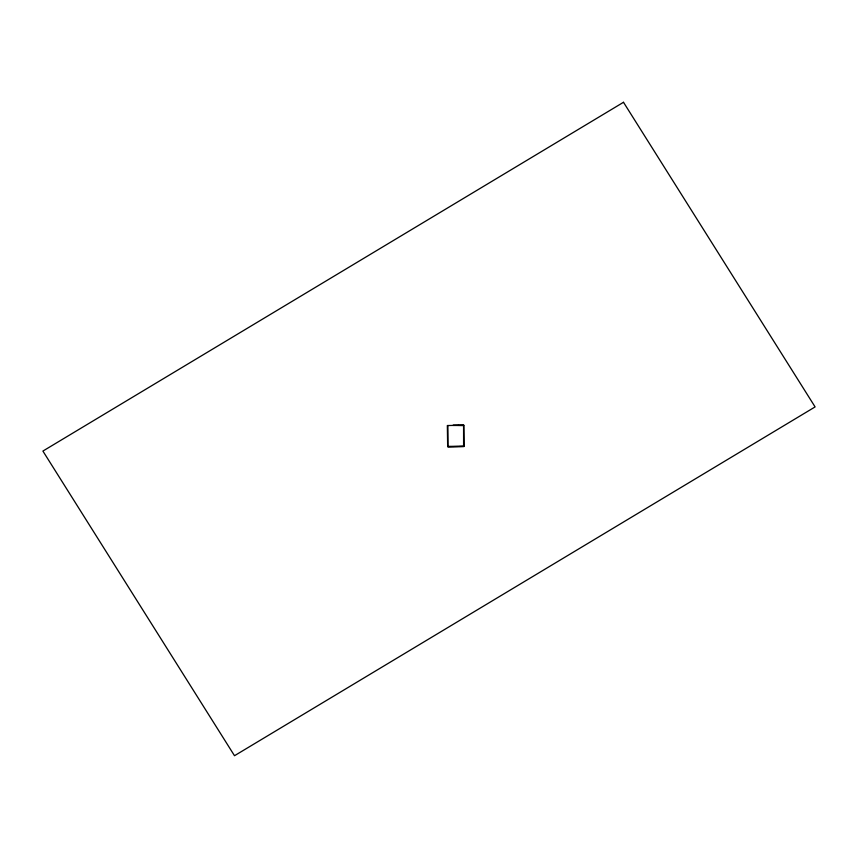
<?xml version="1.0" encoding="UTF-8"?>
<svg xmlns="http://www.w3.org/2000/svg" width="858" height="858" viewBox="0 0 858 858"><rect width="100%" height="100%" fill="white"/><g stroke="black" fill="none" stroke-linecap="round" stroke-linejoin="round"><path stroke-width="1.29" d="M453.239 425.332L458.043 425.236M458.451 425.236L463.256 425.139M448.219 446.728L453.153 446.632M453.571 446.621L458.376 446.525M458.783 446.525L463.588 446.428M452.831 425.396L463.577 425.6L463.599 446.246L447.908 446.385L447.887 425.525M623.498 102.284L42.9 451.072L234.502 755.716L815.1 406.917L623.498 102.284M463.813 425.225L447.34 425.536L447.672 446.825L464.146 446.514L463.813 425.225"/></g></svg>
